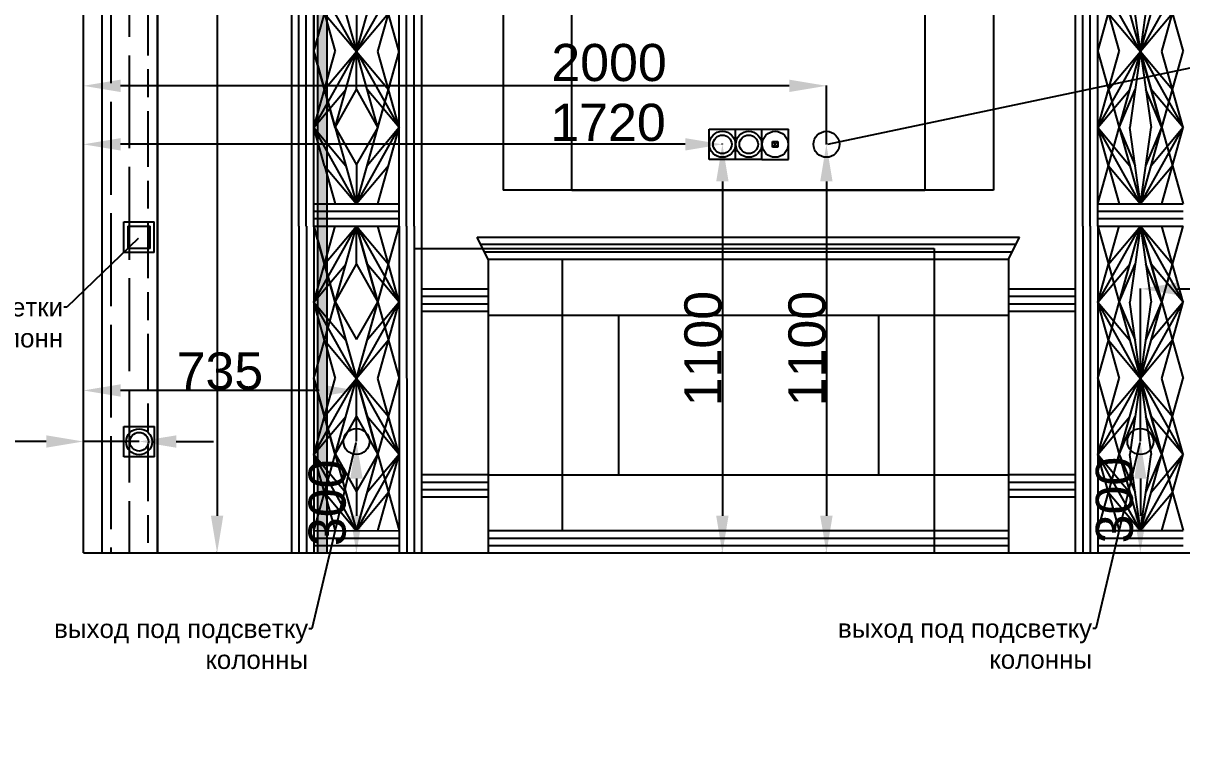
# Model space of a CAD drawing. Header units: millimetres. Extents: x -37601 to 54898, y -46061 to 6743.
# Drawn here: x 18522 to 21641, y -21085 to -19163 of the extents above; entities that cross this region are included whole.
import ezdxf
from ezdxf import colors
from ezdxf.entities.mleader import LeaderData, LeaderLine
from ezdxf.math import Vec2, Vec3

# ---------------------------------------------------------------- set-up
doc = ezdxf.new("R2010")
doc.units = ezdxf.units.MM
for name, color, linetype in [('занавеси', 7, 'Continuous'), ('зона телевизора и камина', 112, 'Continuous'), ('размеры', 7, 'Continuous'), ('светильники и розетки', 18, 'Continuous'), ('стены двери окна', 7, 'Continuous'), ('условные обозначения', 7, 'Continuous')]:
    doc.layers.add(name, color=color, linetype=linetype)
doc.styles.get("Standard").update_dxf_attribs({"font": 'arial.ttf', "height": 100})
doc.dimstyles.new('ISO-25', dxfattribs={"dimtxt": 100, "dimasz": 100, "dimexe": 1.25, "dimexo": 0.625, "dimtad": 1, "dimtxsty": 'Standard', "dimcen": 2.5, "dimadec": 0, "dimazin": 0, "dimtfac": 1, "dimtmove": 0, "dimatfit": 3, "dimfxl": 1, "dimarcsym": 0})

# ---------------------------------------------------------------- blocks, each defined once
blk = doc.blocks.new('*D104')
at = {"layer": 'Defpoints', "color": 0, "transparency": 16777216}
for p in [(20404.2, -19489.5), (20404.2, -20589.5), (20404.2, -20589.5)]:
    blk.add_point(p, dxfattribs=at)
at = {"layer": 'размеры', "color": 0, "lineweight": -2, "transparency": 16777216}
for p, q in [((20403.6, -19489.5), (20402.9, -19489.5)), ((20404.2, -19589.5), (20404.2, -20489.5)), ((20403.6, -20589.5), (20402.9, -20589.5))]:
    blk.add_line(p, q, dxfattribs=at)
at = {"layer": 'размеры', "color": 0, "transparency": 16777216}
for points in [[(20387.5, -19589.5), (20420.8, -19589.5), (20404.2, -19489.5)], [(20387.5, -20489.5), (20420.8, -20489.5), (20404.2, -20589.5)]]:
    blk.add_solid(points, dxfattribs=at)
at = {"layer": 'размеры', "color": 0, "transparency": 16777216, "insert": (20352.5, -20039.5), "char_height": 100, "attachment_point": 5, "rotation": 90}
blk.add_mtext('1100', dxfattribs=at)
blk = doc.blocks.new('интернет')
at = {"layer": 'светильники и розетки'}
for p, q in [((-33291.2, -6211.7), (-33291.2, -6129.7)), ((-33291.2, -6129.7), (-33220.2, -6129.7)), ((-33220.2, -6211.7), (-33220.2, -6129.7)), ((-33263.2, -6163.2), (-33248.2, -6163.2)), ((-33263.2, -6178.2), (-33263.2, -6163.2)), ((-33263.2, -6163.2), (-33248.2, -6178.2)), ((-33263.2, -6178.2), (-33248.2, -6163.2)), ((-33248.2, -6163.2), (-33248.2, -6178.2)), ((-33248.2, -6178.2), (-33263.2, -6178.2)), ((-33291.2, -6211.7), (-33220.2, -6211.7))]:
    blk.add_line(p, q, dxfattribs=at)
blk.add_circle((-33255.7, -6170.7), 35, dxfattribs=at)
blk = doc.blocks.new('розетка')
at = {"layer": 'светильники и розетки'}
for p, q in [((-33636.2, -5863.1), (-33636.2, -5781.1)), ((-33636.2, -5781.1), (-33554.2, -5781.1)), ((-33554.2, -5863.1), (-33554.2, -5781.1)), ((-33554.2, -5863.1), (-33636.2, -5863.1))]:
    blk.add_line(p, q, dxfattribs=at)
for radius in [35, 25]:
    blk.add_circle((-33595.2, -5822.1), radius, dxfattribs=at)
blk = doc.blocks.new('*D108')
at = {"layer": 'Defpoints', "color": 0, "transparency": 16777216}
for p in [(18684.2, -20289.5), (18684.2, -20290.1), (18834.2, -20289.5)]:
    blk.add_point(p, dxfattribs=at)
at = {"layer": 'размеры', "color": 0, "lineweight": -2, "transparency": 16777216}
for p, q in [((18584.2, -20289.5), (18271.7, -20289.5)), ((18684.2, -20289.5), (18684.2, -20288.3)), ((18834.2, -20289.5), (18684.2, -20289.5)), ((18834.2, -20288.9), (18834.2, -20288.3)), ((18934.2, -20289.5), (19034.2, -20289.5))]:
    blk.add_line(p, q, dxfattribs=at)
at = {"layer": 'размеры', "color": 0, "transparency": 16777216}
for points in [[(18584.2, -20272.9), (18584.2, -20306.2), (18684.2, -20289.5)], [(18934.2, -20272.9), (18934.2, -20306.2), (18834.2, -20289.5)]]:
    blk.add_solid(points, dxfattribs=at)
at = {"layer": 'размеры', "color": 0, "transparency": 16777216, "insert": (18378, -20237.8), "char_height": 100, "attachment_point": 5}
blk.add_mtext('150', dxfattribs=at)
blk = doc.blocks.new('телевизор 60 диагональ')
at = {"layer": 'зона телевизора и камина'}
for p, q in [((9207.2, -3558.8), (10527.2, -3558.8)), ((9207.2, -3558.8), (9207.2, -4305.8)), ((10527.2, -3558.8), (9780.2, -3558.8)), ((10527.2, -3558.8), (10527.2, -4305.8)), ((10527.2, -4305.8), (9207.2, -4305.8))]:
    blk.add_line(p, q, dxfattribs=at)
blk = doc.blocks.new('маленький телевизор')
at = {"layer": 'зона телевизора и камина'}
for p, q in [((-28273.8, 11287.2), (-28273.8, 11847.2)), ((-28273.8, 11847.2), (-27323.8, 11847.2)), ((-27323.8, 11847.2), (-27323.8, 11287.2)), ((-28273.8, 11287.2), (-27323.8, 11287.2))]:
    blk.add_line(p, q, dxfattribs=at)
blk = doc.blocks.new('зона телевизора')
at = {"layer": 'зона телевизора и камина'}
for p, q in [((-29019.4, 12950.6), (-29019.4, 10370.6)), ((-28669.4, 12950.6), (-28669.4, 10370.7)), ((-26909.4, 12950.7), (-26909.4, 10370.7)), ((-28999.4, 11190.6), (-28999.4, 12130.6)), ((-28979.4, 11190.6), (-28979.4, 12130.6)), ((-28959.2, 11190.6), (-28959.4, 12130.6)), ((-28729.2, 11190.7), (-28729.2, 12130.7)), ((-28709.2, 11190.7), (-28709.2, 12130.7)), ((-28689.2, 11190.7), (-28689.2, 12130.7)), ((-26889.2, 11190.7), (-26889.2, 12130.7)), ((-26869.2, 11190.7), (-26869.2, 12130.7)), ((-26849.2, 11190.7), (-26849.2, 12130.7)), ((-28959.2, 12070.6), (-28959.2, 11660.6)), ((-28959.1, 11660.6), (-28844.2, 12070.7)), ((-28959.1, 12070.6), (-28844.1, 11660.6)), ((-28729.2, 11660.1), (-28844.2, 12070.7)), ((-28844.1, 11660.6), (-28729.1, 12070.7)), ((-26849.2, 12070.7), (-26734.2, 11660.7)), ((-26849.2, 11660.7), (-26734.2, 12070.7)), ((-26734.2, 11660.7), (-26619.2, 12070.8)), ((-26734.2, 12070.7), (-26619.2, 11660.7)), ((-28959.2, 11865.6), (-28959.2, 11653.8)), ((-28844.1, 11660.6), (-28959.1, 11865.6)), ((-28844.1, 11660.6), (-28729.1, 11865.6)), ((-28786.6, 11660.6), (-28729.1, 11865.6)), ((-28729.2, 11660.7), (-28729.3, 11865.6)), ((-26734.2, 11660.7), (-26849.2, 11865.7)), ((-26734.2, 11660.7), (-26676.7, 11865.7)), ((-26734.2, 11660.7), (-26619.3, 11865.7)), ((-26734.2, 11660.7), (-26705.5, 11865.7)), ((-26676.7, 11660.7), (-26619.3, 11865.7)), ((-28930.3, 11763.1), (-28844.1, 11660.6)), ((-28930.3, 11763.1), (-28901.6, 11660.6)), ((-28844.2, 11765.1), (-28844.1, 11660.7)), ((-28757.8, 11763.1), (-28844.1, 11660.6)), ((-26820.5, 11763.2), (-26734.2, 11660.7)), ((-26820.5, 11763.2), (-26791.7, 11660.7)), ((-26734.2, 11660.7), (-26748.6, 11763.2)), ((-26648, 11763.2), (-26734.2, 11660.7)), ((-28959.1, 11455.6), (-28844.2, 11660.7)), ((-28959.1, 11660.6), (-28844.1, 11250.6)), ((-28901.6, 11455.6), (-28959.1, 11660.6)), ((-28959.1, 11455.6), (-28901.5, 11660.6)), ((-28930.3, 11558.1), (-28844.2, 11660.7)), ((-28901.6, 11455.6), (-28844.2, 11660.7)), ((-28844.2, 11660.7), (-28729.1, 11455.7)), ((-28786.6, 11455.6), (-28844.2, 11660.7)), ((-28844.2, 11660.7), (-28757.8, 11558.2)), ((-28844.1, 11558.2), (-28844.2, 11660.7)), ((-28844.1, 11250.6), (-28729.1, 11660.7)), ((-28786.6, 11455.6), (-28729.1, 11660.7)), ((-28729.1, 11455.7), (-28786.5, 11660.6)), ((-26849.2, 11660.7), (-26734.2, 11250.7)), ((-26849.2, 11250.7), (-26734.2, 11660.7)), ((-26849.2, 11455.7), (-26791.7, 11660.7)), ((-26849.2, 11455.7), (-26734.2, 11660.7)), ((-26820.5, 11558.2), (-26734.2, 11660.7)), ((-26791.7, 11455.7), (-26734.2, 11660.7)), ((-26734.2, 11660.7), (-26763, 11455.7)), ((-26734.2, 11250.7), (-26619.2, 11660.8)), ((-26734.2, 11660.7), (-26619.2, 11250.7)), ((-26734.2, 11660.7), (-26619.3, 11455.8)), ((-26676.7, 11455.7), (-26734.2, 11660.7)), ((-26734.2, 11660.7), (-26648, 11558.3)), ((-26734.2, 11660.7), (-26705.5, 11455.7)), ((-26676.7, 11455.7), (-26619.2, 11660.8)), ((-26619.3, 11455.8), (-26676.7, 11660.7)), ((-28959.1, 11455.6), (-28872.8, 11558.1)), ((-28901.6, 11455.9), (-28844.2, 11557.9)), ((-28844.2, 11557.9), (-28786.6, 11455.4)), ((-28729.1, 11455.7), (-28815.3, 11558.1)), ((-26849.2, 11455.7), (-26763, 11558.2)), ((-26791.7, 11455.7), (-26748.6, 11558.2)), ((-26676.7, 11455.7), (-26719.8, 11558.2)), ((-26619.3, 11455.8), (-26705.5, 11558.2)), ((-28959.1, 11455.6), (-28872.8, 11353.1)), ((-28844.1, 11250.6), (-28959.1, 11455.6)), ((-28930.3, 11353.1), (-28959.1, 11455.6)), ((-28901.6, 11457.1), (-28844.2, 11355.1)), ((-28844.2, 11355.1), (-28786.6, 11455.4)), ((-28844.1, 11250.6), (-28729.1, 11455.6)), ((-28729.1, 11455.7), (-28815.3, 11353.1)), ((-28786.6, 11250.6), (-28729.1, 11455.6)), ((-26849.2, 11455.7), (-26763, 11353.2)), ((-26734.2, 11250.7), (-26849.2, 11455.7)), ((-26820.5, 11353.2), (-26849.2, 11455.7)), ((-26791.7, 11455.7), (-26748.6, 11353.2)), ((-26748.6, 11353.2), (-26763, 11455.7)), ((-26734.2, 11250.7), (-26676.7, 11455.7)), ((-26734.2, 11250.7), (-26619.3, 11455.7)), ((-26734.2, 11250.7), (-26705.5, 11455.7)), ((-26719.8, 11353.2), (-26676.7, 11455.7)), ((-26619.3, 11455.8), (-26705.5, 11353.2)), ((-26676.7, 11250.7), (-26619.3, 11455.7)), ((-28930.3, 11353.1), (-28844.1, 11250.6)), ((-28930.3, 11353.1), (-28901.6, 11250.6)), ((-28844.2, 11355.1), (-28844.1, 11250.7)), ((-28757.8, 11353.1), (-28844.1, 11250.6)), ((-26820.5, 11353.2), (-26734.2, 11250.7)), ((-26820.5, 11353.2), (-26791.7, 11250.7)), ((-26734.2, 11250.7), (-26748.6, 11353.2)), ((-26648, 11353.2), (-26734.2, 11250.7)), ((-28959.2, 11250.6), (-28729.2, 11250.7)), ((-28959.2, 11230.6), (-28729.2, 11230.7)), ((-26849.2, 11250.7), (-26619.2, 11250.8)), ((-26849.2, 11230.7), (-26619.2, 11230.8)), ((-28959.2, 11210.6), (-28729.2, 11210.7)), ((-26849.2, 11210.7), (-26619.2, 11210.8)), ((-28999.2, 11190.6), (-28999.1, 10370.6)), ((-28979.2, 11190.6), (-28979.1, 10370.6)), ((-28959.4, 10780.6), (-28844.4, 11190.7)), ((-28959.2, 11190.6), (-28729.2, 11190.7)), ((-28959.2, 10985.6), (-28844.4, 11190.7)), ((-28959.2, 10370.6), (-28729.2, 11190.7)), ((-28959.2, 11190.6), (-28959.1, 10370.6)), ((-28959.2, 11190.6), (-28844.2, 10780.6)), ((-28959.2, 11190.6), (-28844.2, 10780.6)), ((-28901.7, 10985.6), (-28959.2, 11190.6)), ((-28959.2, 10985.6), (-28901.7, 11190.6)), ((-28959.2, 11190.6), (-28729.2, 10370.7)), ((-28930.5, 11088.1), (-28844.4, 11190.7)), ((-28901.7, 10985.6), (-28844.4, 11190.7)), ((-28844.4, 11190.7), (-28729.4, 10780.7)), ((-28844.4, 11190.7), (-28729.3, 10985.7)), ((-28786.7, 10985.6), (-28844.4, 11190.7)), ((-28844.4, 11190.7), (-28758, 11088.2)), ((-28844.3, 11088.2), (-28844.4, 11190.7)), ((-28844.2, 10780.6), (-28729.2, 11190.7)), ((-28786.7, 10985.6), (-28729.2, 11190.7)), ((-28729.3, 10985.7), (-28786.7, 11190.6)), ((-28729.2, 11190.7), (-28729.1, 10370.7)), ((-28709.2, 11190.7), (-28709.1, 10370.7)), ((-28689.2, 11190.7), (-28689.1, 10370.7)), ((-26889.2, 11190.7), (-26889.1, 10370.7)), ((-26869.2, 11190.7), (-26869.1, 10370.7)), ((-26849.2, 11190.7), (-26619.2, 11190.8)), ((-26849.2, 11190.7), (-26849.1, 10370.7)), ((-26849.1, 11190.7), (-26734.1, 10780.7)), ((-26849.1, 10780.7), (-26734.1, 11190.7)), ((-26849.1, 10985.7), (-26791.5, 11190.7)), ((-26849.1, 10985.7), (-26734.1, 11190.7)), ((-26820.3, 11088.2), (-26734.1, 11190.7)), ((-26791.6, 10985.7), (-26734.1, 11190.7)), ((-26734.1, 11190.7), (-26762.8, 10985.7)), ((-26734.1, 10780.7), (-26619.1, 11190.8)), ((-26734.1, 11190.7), (-26619.1, 10780.7)), ((-26734.1, 11190.7), (-26619.1, 10985.8)), ((-26676.6, 10985.7), (-26734.1, 11190.7)), ((-26734.1, 11190.7), (-26647.8, 11088.2)), ((-26734.1, 11190.7), (-26705.3, 10985.7)), ((-26676.6, 10985.7), (-26619.1, 11190.8)), ((-26619.1, 10985.8), (-26676.5, 11190.7)), ((-28519.4, 11160.7), (-27059.4, 11160.7)), ((-28489.4, 11100.7), (-28519.4, 11160.7)), ((-27069.4, 11140.7), (-28509.4, 11140.7)), ((-27089.4, 11100.7), (-27059.4, 11160.7)), ((-27079.4, 11120.7), (-28499.4, 11120.7)), ((-28959.2, 10985.6), (-28873, 11088.1)), ((-28901.8, 10985.9), (-28844.4, 11087.9)), ((-28844.4, 11087.9), (-28786.8, 10985.4)), ((-28729.3, 10985.7), (-28815.5, 11088.1)), ((-27089.4, 11100.7), (-28489.4, 11100.7)), ((-28489.4, 11100.7), (-28489.4, 10355.7)), ((-28289.4, 10370.7), (-28289.4, 11100.7)), ((-27289.4, 11100.7), (-27289.4, 10370.7)), ((-27089.4, 11100.7), (-27089.4, 11023.6)), ((-27089.4, 11100.7), (-27089.4, 10355.7)), ((-26849.1, 10985.7), (-26762.8, 11088.2)), ((-26791.6, 10985.7), (-26748.4, 11088.2)), ((-26676.6, 10985.7), (-26719.7, 11088.2)), ((-26619.1, 10985.8), (-26705.3, 11088.2)), ((-28489.4, 11020.7), (-28669.4, 11020.7)), ((-26909.4, 11020.7), (-27089.4, 11020.7)), ((-28959.2, 10985.6), (-28873, 10883.1)), ((-28844.2, 10780.6), (-28959.2, 10985.6)), ((-28930.5, 10883.1), (-28959.2, 10985.6)), ((-28901.8, 10987.1), (-28844.4, 10885.1)), ((-28901.7, 10985.6), (-28844.2, 10780.6)), ((-28844.4, 10885.1), (-28786.8, 10985.4)), ((-28844.2, 10780.6), (-28786.7, 10985.6)), ((-28844.2, 10780.6), (-28729.3, 10985.6)), ((-28729.3, 10985.7), (-28815.5, 10883.1)), ((-28786.7, 10780.6), (-28729.3, 10985.6)), ((-28489.4, 11000.7), (-28669.4, 11000.7)), ((-28489.4, 10980.7), (-28669.4, 10980.7)), ((-26909.4, 11000.7), (-27089.4, 11000.7)), ((-26909.4, 10980.7), (-27089.4, 10980.7)), ((-26849.1, 10985.7), (-26762.8, 10883.2)), ((-26734.1, 10780.7), (-26849.1, 10985.7)), ((-26820.3, 10883.2), (-26849.1, 10985.7)), ((-26791.6, 10985.7), (-26748.4, 10883.2)), ((-26748.4, 10883.2), (-26762.8, 10985.7)), ((-26734.1, 10780.7), (-26676.6, 10985.7)), ((-26734.1, 10780.7), (-26619.1, 10985.7)), ((-26734.1, 10780.7), (-26705.3, 10985.7)), ((-26719.7, 10883.2), (-26676.6, 10985.7)), ((-26619.1, 10985.8), (-26705.3, 10883.2)), ((-26676.6, 10780.7), (-26619.1, 10985.7)), ((-28489.4, 10960.7), (-28669.4, 10960.7)), ((-28489.4, 10950.7), (-27089.4, 10950.7)), ((-28139.4, 10950.7), (-28139.4, 10520.7)), ((-27439.4, 10950.7), (-27439.4, 10520.7)), ((-26909.4, 10960.7), (-27089.4, 10960.7)), ((-28930.5, 10883.1), (-28844.2, 10780.6)), ((-28930.5, 10883.1), (-28901.7, 10780.6)), ((-28758, 10883.1), (-28844.2, 10780.6)), ((-26820.3, 10883.2), (-26734.1, 10780.7)), ((-26820.3, 10883.2), (-26791.6, 10780.7)), ((-26734.1, 10780.7), (-26748.4, 10883.2)), ((-26647.8, 10883.2), (-26734.1, 10780.7)), ((-28729.2, 10841), (-28729.1, 10840.7)), ((-28959.1, 10780.6), (-28844.1, 10370.6)), ((-28959.1, 10780.6), (-28844.1, 10370.6)), ((-28959.1, 10575.6), (-28901.5, 10780.6)), ((-28959.1, 10575.6), (-28844.2, 10780.6)), ((-28901.6, 10575.6), (-28959.1, 10780.5)), ((-28930.3, 10678.1), (-28844.2, 10780.6)), ((-28901.6, 10575.6), (-28844.2, 10780.6)), ((-28844.2, 10780.6), (-28729.1, 10575.6)), ((-28786.6, 10575.6), (-28844.2, 10780.6)), ((-28844.2, 10780.6), (-28757.8, 10678.1)), ((-28844.1, 10678.2), (-28844.2, 10780.6)), ((-28844.1, 10370.6), (-28729.1, 10780.6)), ((-28786.6, 10575.6), (-28729.1, 10780.6)), ((-28729.1, 10575.6), (-28786.5, 10780.6)), ((-26849.1, 10780.7), (-26734.1, 10370.7)), ((-26849.1, 10370.7), (-26734.1, 10780.7)), ((-26849.1, 10575.7), (-26791.5, 10780.7)), ((-26849.1, 10575.7), (-26734.1, 10780.7)), ((-26820.3, 10678.2), (-26734.1, 10780.7)), ((-26791.6, 10575.7), (-26734.1, 10780.7)), ((-26734.1, 10780.7), (-26762.8, 10575.7)), ((-26734.1, 10370.7), (-26619.1, 10780.8)), ((-26734.1, 10780.7), (-26619.1, 10370.7)), ((-26734.1, 10780.7), (-26619.1, 10575.8)), ((-26676.6, 10575.7), (-26734.1, 10780.7)), ((-26734.1, 10780.7), (-26647.8, 10678.3)), ((-26734.1, 10780.7), (-26705.3, 10575.7)), ((-26676.6, 10575.7), (-26619.1, 10780.8)), ((-26619.1, 10575.8), (-26676.5, 10780.7)), ((-28959.1, 10575.6), (-28872.8, 10678.1)), ((-28901.6, 10575.9), (-28844.2, 10677.9)), ((-28844.2, 10677.9), (-28786.6, 10575.3)), ((-28729.1, 10575.6), (-28815.3, 10678.1)), ((-26849.1, 10575.7), (-26762.8, 10678.2)), ((-26791.6, 10575.7), (-26748.4, 10678.2)), ((-26676.6, 10575.7), (-26719.7, 10678.2)), ((-26619.1, 10575.8), (-26705.3, 10678.2)), ((-28959.1, 10575.6), (-28872.8, 10473.1)), ((-28844.1, 10370.6), (-28959.1, 10575.6)), ((-28930.3, 10473.1), (-28959.1, 10575.6)), ((-28901.6, 10577.1), (-28844.2, 10475.1)), ((-28901.6, 10575.6), (-28844.1, 10370.6)), ((-28844.2, 10475.1), (-28786.6, 10575.3)), ((-28844.1, 10370.6), (-28786.6, 10575.6)), ((-28844.1, 10370.6), (-28729.1, 10575.6)), ((-28729.1, 10575.6), (-28815.3, 10473.1)), ((-28786.6, 10370.6), (-28729.1, 10575.6)), ((-26849.1, 10575.7), (-26762.8, 10473.2)), ((-26734.1, 10370.7), (-26849.1, 10575.7)), ((-26820.3, 10473.2), (-26849.1, 10575.7)), ((-26791.6, 10575.7), (-26748.4, 10473.2)), ((-26748.4, 10473.2), (-26762.8, 10575.7)), ((-26734.1, 10370.7), (-26676.6, 10575.7)), ((-26734.1, 10370.7), (-26619.1, 10575.7)), ((-26734.1, 10370.7), (-26705.3, 10575.7)), ((-26719.7, 10473.2), (-26676.6, 10575.7)), ((-26619.1, 10575.8), (-26705.3, 10473.2)), ((-26676.6, 10370.7), (-26619.1, 10575.7)), ((-28489.4, 10520.7), (-28669.4, 10520.7)), ((-28489.4, 10520.7), (-27089.4, 10520.7)), ((-26909.4, 10520.7), (-27089.4, 10520.7)), ((-28489.4, 10500.7), (-28669.4, 10500.7)), ((-28489.4, 10480.7), (-28669.4, 10480.7)), ((-26909.4, 10500.7), (-27089.4, 10500.7)), ((-26909.4, 10480.7), (-27089.4, 10480.7)), ((-28930.3, 10473.1), (-28844.1, 10370.6)), ((-28930.3, 10473.1), (-28901.6, 10370.6)), ((-28757.8, 10473.1), (-28844.1, 10370.6)), ((-28489.4, 10460.7), (-28669.4, 10460.7)), ((-26909.4, 10460.7), (-27089.4, 10460.7)), ((-26820.3, 10473.2), (-26734.1, 10370.7)), ((-26820.3, 10473.2), (-26791.6, 10370.7)), ((-26734.1, 10370.7), (-26748.4, 10473.2)), ((-26647.8, 10473.2), (-26734.1, 10370.7)), ((-29019.4, 10370.6), (-29019.4, 10310.7)), ((-28999.1, 10370.6), (-28999.1, 10310.7)), ((-28979.1, 10370.6), (-28979.1, 10310.7)), ((-28959.1, 10370.6), (-28729.1, 10370.7)), ((-28959.1, 10370.6), (-28959.1, 10310.7)), ((-28729.1, 10370.6), (-28729.1, 10310.7)), ((-28709.1, 10370.7), (-28709.1, 10310.8)), ((-28689.1, 10370.7), (-28689.1, 10310.8)), ((-28669.4, 10370.6), (-28669.4, 10310.7)), ((-28489.4, 10370.7), (-27089.4, 10370.7)), ((-28489.4, 10355.7), (-28489.4, 10355.7)), ((-28489.4, 10355.7), (-28489.4, 10310.7)), ((-27089.4, 10355.7), (-27089.4, 10310.7)), ((-26909.4, 10370.6), (-26909.4, 10310.7)), ((-26889.1, 10370.7), (-26889.1, 10310.8)), ((-26869.1, 10370.7), (-26869.1, 10310.8)), ((-26849.1, 10370.7), (-26619.1, 10370.8)), ((-26849.1, 10370.6), (-26849.1, 10310.7)), ((-28959.1, 10350.6), (-28729.1, 10350.7)), ((-28959.1, 10330.6), (-28729.1, 10330.7)), ((-28489.4, 10350.7), (-27089.4, 10350.7)), ((-28489.4, 10330.7), (-27089.4, 10330.7)), ((-26849.1, 10350.7), (-26619.1, 10350.8)), ((-26849.1, 10330.7), (-26619.1, 10330.8))]:
    blk.add_line(p, q, dxfattribs=at)
for name, p in [('телевизор 60 диагональ', (-37656.6, 15593)), ('маленький телевизор', (9.4, 0))]:
    blk.add_blockref(name, p, dxfattribs=at)
blk = doc.blocks.new('*D111')
at = {"layer": 'Defpoints', "color": 0, "transparency": 16777216}
for p in [(19044.2, -18389.5), (19044.2, -20589.5), (19044.2, -20589.5)]:
    blk.add_point(p, dxfattribs=at)
at = {"layer": 'размеры', "color": 0, "lineweight": -2, "transparency": 16777216}
for p, q in [((19043.6, -18389.5), (19042.9, -18389.5)), ((19044.2, -18489.5), (19044.2, -20489.5)), ((19043.6, -20589.5), (19042.9, -20589.5))]:
    blk.add_line(p, q, dxfattribs=at)
at = {"layer": 'размеры', "color": 0, "transparency": 16777216}
for points in [[(19027.5, -18489.5), (19060.8, -18489.5), (19044.2, -18389.5)], [(19027.5, -20489.5), (19060.8, -20489.5), (19044.2, -20589.5)]]:
    blk.add_solid(points, dxfattribs=at)
at = {"layer": 'размеры', "color": 0, "transparency": 16777216, "insert": (18986.6, -18825.2), "char_height": 100, "attachment_point": 5, "rotation": 90}
blk.add_mtext('2200', dxfattribs=at)
blk = doc.blocks.new('двойник')
at = {"layer": 'светильники и розетки'}
for p, q in [((-28427.4, 30340.8), (-28427.4, 30422.8)), ((-28427.4, 30422.8), (-28356.4, 30422.8)), ((-28356.4, 30340.8), (-28356.4, 30422.8)), ((-28356.4, 30340.8), (-28356.4, 30422.8)), ((-28356.4, 30422.8), (-28285.4, 30422.8)), ((-28285.4, 30340.8), (-28285.4, 30422.8)), ((-28356.4, 30340.8), (-28427.4, 30340.8)), ((-28285.4, 30340.8), (-28356.4, 30340.8))]:
    blk.add_line(p, q, dxfattribs=at)
for centre, radius in [((-28391.9, 30381.8), 35), ((-28391.9, 30381.8), 25), ((-28320.9, 30381.8), 35), ((-28320.9, 30381.8), 25)]:
    blk.add_circle(centre, radius, dxfattribs=at)
blk = doc.blocks.new('*D132')
at = {"layer": 'Defpoints', "color": 0, "transparency": 16777216}
for p in [(20684.2, -19489.5), (20684.2, -20589.5), (20684.2, -20589.5)]:
    blk.add_point(p, dxfattribs=at)
at = {"layer": 'размеры', "color": 0, "lineweight": -2, "transparency": 16777216}
for p, q in [((20683.6, -19489.5), (20682.9, -19489.5)), ((20684.2, -19589.5), (20684.2, -20489.5)), ((20683.6, -20589.5), (20682.9, -20589.5))]:
    blk.add_line(p, q, dxfattribs=at)
at = {"layer": 'размеры', "color": 0, "transparency": 16777216}
for points in [[(20667.5, -19589.5), (20700.8, -19589.5), (20684.2, -19489.5)], [(20667.5, -20489.5), (20700.8, -20489.5), (20684.2, -20589.5)]]:
    blk.add_solid(points, dxfattribs=at)
at = {"layer": 'размеры', "color": 0, "transparency": 16777216, "insert": (20632.5, -20039.5), "char_height": 100, "attachment_point": 5, "rotation": 90}
blk.add_mtext('1100', dxfattribs=at)
blk = doc.blocks.new('*D133')
at = {"layer": 'Defpoints', "color": 0, "transparency": 16777216}
for p in [(18684.2, -19489.5), (18684.2, -19489.5), (20404.2, -19489.5)]:
    blk.add_point(p, dxfattribs=at)
at = {"layer": 'размеры', "color": 0, "lineweight": -2, "transparency": 16777216}
for p, q in [((18684.2, -19488.9), (18684.2, -19488.3)), ((20304.2, -19489.5), (18784.2, -19489.5)), ((20404.2, -19488.9), (20404.2, -19488.3))]:
    blk.add_line(p, q, dxfattribs=at)
at = {"layer": 'размеры', "color": 0, "transparency": 16777216}
for points in [[(18784.2, -19472.9), (18784.2, -19506.2), (18684.2, -19489.5)], [(20304.2, -19472.9), (20304.2, -19506.2), (20404.2, -19489.5)]]:
    blk.add_solid(points, dxfattribs=at)
at = {"layer": 'размеры', "color": 0, "transparency": 16777216, "insert": (20096.4, -19431), "char_height": 100, "attachment_point": 5}
blk.add_mtext('1720', dxfattribs=at)
blk = doc.blocks.new('*D134')
at = {"layer": 'Defpoints', "color": 0, "transparency": 16777216}
for p in [(18684.2, -19332), (18684.2, -19488.3), (20684.2, -19489.5)]:
    blk.add_point(p, dxfattribs=at)
at = {"layer": 'размеры', "color": 0, "lineweight": -2, "transparency": 16777216}
for p, q in [((18684.2, -19487.6), (18684.2, -19330.8)), ((20584.2, -19332), (18784.2, -19332)), ((20684.2, -19488.9), (20684.2, -19330.8))]:
    blk.add_line(p, q, dxfattribs=at)
at = {"layer": 'размеры', "color": 0, "transparency": 16777216}
for points in [[(18784.2, -19315.4), (18784.2, -19348.7), (18684.2, -19332)], [(20584.2, -19315.4), (20584.2, -19348.7), (20684.2, -19332)]]:
    blk.add_solid(points, dxfattribs=at)
at = {"layer": 'размеры', "color": 0, "transparency": 16777216, "insert": (20099.1, -19269.9), "char_height": 100, "attachment_point": 5}
blk.add_mtext('2000', dxfattribs=at)
blk = doc.blocks.new('*D141')
at = {"layer": 'Defpoints', "color": 0, "transparency": 16777216}
for p in [(21529.2, -20289.5), (21529.2, -20589.5), (21529.2, -20589.5)]:
    blk.add_point(p, dxfattribs=at)
at = {"layer": 'размеры', "color": 0, "lineweight": -2, "transparency": 16777216}
for p, q in [((21528.6, -20289.5), (21527.9, -20289.5)), ((21529.2, -20389.5), (21529.2, -20489.5)), ((21529.8, -20589.5), (21530.4, -20589.5))]:
    blk.add_line(p, q, dxfattribs=at)
at = {"layer": 'размеры', "color": 0, "transparency": 16777216}
for points in [[(21512.5, -20389.5), (21545.8, -20389.5), (21529.2, -20289.5)], [(21512.5, -20489.5), (21545.8, -20489.5), (21529.2, -20589.5)]]:
    blk.add_solid(points, dxfattribs=at)
at = {"layer": 'размеры', "color": 0, "transparency": 16777216, "insert": (21459.9, -20447.2), "char_height": 100, "attachment_point": 5, "rotation": 90}
blk.add_mtext('300', dxfattribs=at)
blk = doc.blocks.new('*D142')
at = {"layer": 'Defpoints', "color": 0, "transparency": 16777216}
for p in [(19419.2, -20289.5), (19419.2, -20589.5), (19419.2, -20589.5)]:
    blk.add_point(p, dxfattribs=at)
at = {"layer": 'размеры', "color": 0, "lineweight": -2, "transparency": 16777216}
for p, q in [((19418.6, -20289.5), (19417.9, -20289.5)), ((19419.2, -20389.5), (19419.2, -20489.5)), ((19418.6, -20589.5), (19417.9, -20589.5))]:
    blk.add_line(p, q, dxfattribs=at)
at = {"layer": 'размеры', "color": 0, "transparency": 16777216}
for points in [[(19402.5, -20389.5), (19435.9, -20389.5), (19419.2, -20289.5)], [(19402.5, -20489.5), (19435.9, -20489.5), (19419.2, -20589.5)]]:
    blk.add_solid(points, dxfattribs=at)
at = {"layer": 'размеры', "color": 0, "transparency": 16777216, "insert": (19341, -20454.6), "char_height": 100, "attachment_point": 5, "rotation": 90}
blk.add_mtext('300', dxfattribs=at)
blk = doc.blocks.new('*D143')
at = {"layer": 'Defpoints', "color": 0, "transparency": 16777216}
for p in [(18684.2, -20152.1), (18684.2, -20290.1), (19419.2, -20289.5)]:
    blk.add_point(p, dxfattribs=at)
at = {"layer": 'размеры', "color": 0, "lineweight": -2, "transparency": 16777216}
for p, q in [((18684.2, -20289.5), (18684.2, -20150.9)), ((19319.2, -20152.1), (18784.2, -20152.1)), ((19419.2, -20288.9), (19419.2, -20150.9))]:
    blk.add_line(p, q, dxfattribs=at)
at = {"layer": 'размеры', "color": 0, "transparency": 16777216}
for points in [[(18784.2, -20135.5), (18784.2, -20168.8), (18684.2, -20152.1)], [(19319.2, -20135.5), (19319.2, -20168.8), (19419.2, -20152.1)]]:
    blk.add_solid(points, dxfattribs=at)
at = {"layer": 'размеры', "color": 0, "transparency": 16777216, "insert": (19051.7, -20100.4), "char_height": 100, "attachment_point": 5}
blk.add_mtext('735', dxfattribs=at)
blk = doc.blocks.new('*D144')
at = {"layer": 'Defpoints', "color": 0, "transparency": 16777216}
for p in [(24154.2, -19878.6), (21529.2, -20289.5), (24154.2, -20289.5)]:
    blk.add_point(p, dxfattribs=at)
at = {"layer": 'размеры', "color": 0, "lineweight": -2, "transparency": 16777216}
for p, q in [((21529.2, -20288.9), (21529.2, -19877.4)), ((21629.2, -19878.6), (24054.2, -19878.6)), ((24154.2, -20288.9), (24154.2, -19877.4))]:
    blk.add_line(p, q, dxfattribs=at)
at = {"layer": 'размеры', "color": 0, "transparency": 16777216}
for points in [[(21629.2, -19862), (21629.2, -19895.3), (21529.2, -19878.6)], [(24054.2, -19862), (24054.2, -19895.3), (24154.2, -19878.6)]]:
    blk.add_solid(points, dxfattribs=at)
at = {"layer": 'размеры', "color": 0, "transparency": 16777216, "insert": (22841.7, -19827), "char_height": 100, "attachment_point": 5}
blk.add_mtext('2625', dxfattribs=at)
blk = doc.blocks.new('выключатель')
at = {"layer": 'светильники и розетки'}
for p, q in [((-33637.2, -5464.1), (-33637.2, -5382.1)), ((-33637.2, -5382.1), (-33555.2, -5382.1)), ((-33626.2, -5393.1), (-33566.2, -5393.1)), ((-33626.2, -5393.1), (-33626.2, -5453.1)), ((-33566.2, -5393.1), (-33566.2, -5393.1)), ((-33566.2, -5453.1), (-33566.2, -5393.1)), ((-33555.2, -5464.1), (-33555.2, -5382.1)), ((-33566.2, -5453.1), (-33626.2, -5453.1)), ((-33555.2, -5464.1), (-33637.2, -5464.1))]:
    blk.add_line(p, q, dxfattribs=at)

msp = doc.modelspace()

# ---------------------------------------------------------------- hatches: boundary and pattern name
at = {"layer": 'занавеси'}
h = msp.add_hatch(dxfattribs=at)
h.set_pattern_fill('GOST_WOOD', color=2, scale=25)
h.set_pattern_definition([(90, (48208.58, -30900.21), (150, -2e-12), [250, -50]), (90, (48258.58, -30950.21), (150, -2e-12), [150, -37.5, 75, -37.5]), (90, (48308.58, -31025.21), (150, -2e-12), [250, -50])])
h.paths.add_polyline_path([(18734.181, -20589.521), (18884.181, -20589.521), (18884.181, -17889.521), (18734.181, -17889.521)])
at = {"layer": 'стены двери окна'}
h = msp.add_hatch(dxfattribs=at)
h.set_pattern_fill('DOTS', scale=12)
h.set_pattern_definition([(360, (41282.257, -38727.69), (9.525, 19.05), [0, -19.05])])
h.paths.add_polyline_path([(19339.181, -17889.521), (19314.181, -17889.521), (19314.181, -20589.521), (19339.181, -20589.521)])

# ---------------------------------------------------------------- linework, layer by layer
at = {"layer": 'занавеси', "color": 2}
for p, q in [((18734.181, -17889.521), (18734.181, -20589.521)), ((18884.181, -17889.521), (18884.181, -20589.521))]:
    msp.add_line(p, q, dxfattribs=at)
msp.add_lwpolyline([(18734.181, -20589.521), (18884.181, -20589.521), (18884.181, -17889.521), (18734.181, -17889.521), (18734.181, -20589.521)], dxfattribs=at)
at = {"layer": 'размеры'}
msp.add_line((18684.181, -20289.521), (18684.181, -20289.521), dxfattribs=at)
at = {"layer": 'светильники и розетки'}
for centre in [(20684.181, -19489.519), (19419.185, -20289.521), (21529.179, -20289.521)]:
    msp.add_circle(centre, 35, dxfattribs=at)
at = {"layer": 'стены двери окна'}
for p, q in [((18684.181, -20589.521), (18684.181, -17889.521)), ((19314.181, -17889.521), (19314.181, -20589.521)), ((19339.181, -17889.521), (19339.181, -20589.521)), ((19574.181, -19769.521), (19574.181, -20589.521)), ((19574.181, -19769.521), (20974.181, -19769.521)), ((20974.181, -19769.521), (20974.181, -20589.521)), ((18684.181, -20589.521), (24154.181, -20589.521))]:
    msp.add_line(p, q, dxfattribs=at)

# ---------------------------------------------------------------- block references
at = {"layer": 'размеры'}
msp.add_blockref('зона телевизора', (48263.578, -30900.214), dxfattribs=at)
at = {"layer": 'светильники и розетки'}
for name, p in [('двойник', (48796.078, -49871.273)), ('интернет', (53801.924, -13318.818)), ('розетка', (52429.424, -14468.076))]:
    msp.add_blockref(name, p, dxfattribs=at)
at = {"layer": 'условные обозначения'}
msp.add_blockref('выключатель', (52429.888, -14316.456), dxfattribs=at)

# ---------------------------------------------------------------- dimensions: what is measured, and where the dimension line sits
at = {"layer": 'размеры'}
for base, p1, p2, picture, middle in [((19044.181, -20589.521), (19044.181, -18389.521), (19044.181, -20589.521), '*D111', (18986.59, -18825.167)), ((19419.185, -20589.521), (19419.185, -20289.521), (19419.185, -20589.521), '*D142', (19340.984, -20454.566)), ((21529.179, -20589.521), (21529.179, -20289.521), (21529.179, -20589.521), '*D141', (21459.89, -20447.158))]:
    dim = msp.add_linear_dim(base=base, p1=p1, p2=p2, angle=90, dimstyle='ISO-25', override={"dimtmove": 2}, dxfattribs=at)
    dim.commit()
    dim.dimension.update_dxf_attribs({"geometry": picture, "text_midpoint": middle, "dimtype": 160})
for base, p1, p2, picture, middle in [((18684.181, -19332.02), (20684.181, -19489.519), (18684.181, -19488.269), '*D134', (20099.131, -19269.93)), ((18684.181, -19489.519), (20404.181, -19489.519), (18684.181, -19489.519), '*D133', (20096.402, -19430.982))]:
    dim = msp.add_linear_dim(base=base, p1=p1, p2=p2, dimstyle='ISO-25', override={"dimtmove": 2}, dxfattribs=at)
    dim.commit()
    dim.dimension.update_dxf_attribs({"geometry": picture, "text_midpoint": middle, "dimtype": 160})
for base, p1, p2, picture, middle in [((20404.181, -20589.521), (20404.181, -19489.519), (20404.181, -20589.521), '*D104', (20352.498, -20039.52)), ((20684.181, -20589.521), (20684.181, -19489.519), (20684.181, -20589.521), '*D132', (20632.498, -20039.52))]:
    dim = msp.add_linear_dim(base=base, p1=p1, p2=p2, angle=90, dimstyle='ISO-25', dxfattribs=at)
    dim.commit()
    dim.dimension.update_dxf_attribs({"geometry": picture, "text_midpoint": middle})
for base, p1, p2, picture, middle in [((24154.181, -19878.636), (21529.179, -20289.521), (24154.181, -20289.521), '*D144', (22841.68, -19826.954)), ((18684.181, -20152.121), (19419.185, -20289.521), (18684.181, -20290.146), '*D143', (19051.683, -20100.405)), ((18684.181, -20289.521), (18834.181, -20289.521), (18684.181, -20290.146), '*D108', (18377.962, -20237.839))]:
    dim = msp.add_linear_dim(base=base, p1=p1, p2=p2, dimstyle='ISO-25', dxfattribs=at)
    dim.commit()
    dim.dimension.update_dxf_attribs({"geometry": picture, "text_midpoint": middle})

# ---------------------------------------------------------------- leaders
at = {"layer": 'светильники и розетки'}
ml = msp.add_multileader_mtext('Standard', dxfattribs=at)
ml.set_content('{\\H12.5x;тоннель между двумя выходами\\Pдля соединения компьютера\\Pи телевизора}', color=256)
ml.set_leader_properties()
ml.build(insert=Vec2(0, 0))
ctx = ml.context
ctx.base_point, ctx.plane_origin, ctx.plane_x_axis, ctx.plane_y_axis = Vec3(22035.32, -19207.211), Vec3(20684.181, -19489.519), Vec3(1, 0, 0), Vec3(0, 1, 0)
notes = []
notes.append((ctx, [(0, (1, 1, 0), (22027.32, -19207.211), (1, 0, 0), 8, [(0, [(20684.181, -19489.519)], 0, [])])]))
ctx.mtext.insert, ctx.mtext.text_direction, ctx.mtext.flow_direction = Vec3(22037.32, -19198.27), Vec3(1, 0, 0), 5
ml = msp.add_multileader_mtext('Standard', dxfattribs=at)
ml.set_content('выкл.подсветки\\P колонн', color=256)
ml.set_leader_properties()
ml.build(insert=Vec2(0, 0))
ctx = ml.context
ctx.base_point, ctx.char_height, ctx.plane_origin, ctx.plane_x_axis, ctx.plane_y_axis = Vec3(18129.077, -19928.173), 50, Vec3(18834.363, -19740.294), Vec3(1, 0, 0), Vec3(0, 1, 0)
ctx.text_align_type = 2
notes.append((ctx, [(0, (1, 1, 0), (18639.713, -19928.173), (-1, 0, 0), 8, [(0, [(18834.363, -19740.294)], 0, [])])]))
ctx.mtext.insert, ctx.mtext.text_direction, ctx.mtext.alignment, ctx.mtext.flow_direction = Vec3(18629.713, -19902.764), Vec3(1, 0, 0), 3, 5
ml = msp.add_multileader_mtext('Standard', dxfattribs=at)
ml.set_content('выход под подсветку\\P колонны', color=256)
ml.set_leader_properties()
ml.build(insert=Vec2(0, 0))
ctx = ml.context
ctx.base_point, ctx.char_height, ctx.plane_origin, ctx.plane_x_axis, ctx.plane_y_axis = Vec3(18608.517, -20793.842), 50, Vec3(19418.56, -20289.521), Vec3(1, 0, 0), Vec3(0, 1, 0)
ctx.text_align_type = 2
notes.append((ctx, [(0, (1, 1, 0), (19299.132, -20793.842), (-1, 0, 0), 8, [(0, [(19418.56, -20289.521)], 0, [])])]))
ctx.mtext.insert, ctx.mtext.text_direction, ctx.mtext.alignment, ctx.mtext.flow_direction = Vec3(19289.132, -20768.433), Vec3(1, 0, 0), 3, 5
ml = msp.add_multileader_mtext('Standard', dxfattribs=at)
ml.set_content('выход под подсветку\\P колонны', color=256)
ml.set_leader_properties()
ml.build(insert=Vec2(0, 0))
ctx = ml.context
ctx.base_point, ctx.char_height, ctx.plane_origin, ctx.plane_x_axis, ctx.plane_y_axis = Vec3(20718.511, -20793.217), 50, Vec3(21528.554, -20288.896), Vec3(1, 0, 0), Vec3(0, 1, 0)
ctx.text_align_type = 2
notes.append((ctx, [(0, (1, 1, 0), (21409.126, -20793.217), (-1, 0, 0), 8, [(0, [(21528.554, -20288.896)], 0, [])])]))
ctx.mtext.insert, ctx.mtext.text_direction, ctx.mtext.alignment, ctx.mtext.flow_direction = Vec3(21399.126, -20767.808), Vec3(1, 0, 0), 3, 5
for ctx, leaders in notes:
    for number, flags, end, landing, length, lines in leaders:
        leader = LeaderData()
        leader.index, (leader.has_last_leader_line, leader.has_dogleg_vector, leader.attachment_direction) = number, flags
        leader.last_leader_point, leader.dogleg_vector, leader.dogleg_length = Vec3(end), Vec3(landing), length
        for number, points, colour, breaks in lines:
            line = LeaderLine()
            line.index, line.vertices, line.color, line.breaks = number, Vec3.list(points), colors.encode_raw_color(colour), breaks
            leader.lines.append(line)
        ctx.leaders.append(leader)

doc.saveas('drawing.dxf')
